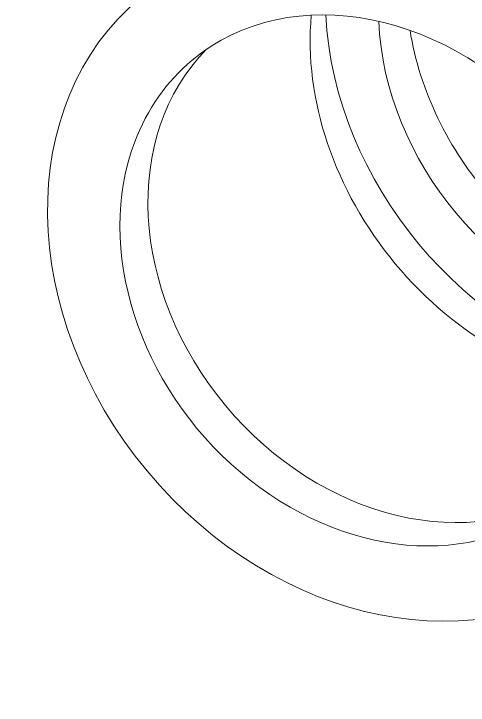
# Model space of a CAD drawing. Header units: metres. Extents: x 2999 to 3109, y 1752 to 1796.
# Drawn here: x 3008.42113 to 3008.43066, y 1761.35603 to 1761.3705 of the extents above; entities that cross this region are included whole.
import ezdxf

# ---------------------------------------------------------------- set-up
doc = ezdxf.new("R2010")
doc.units = ezdxf.units.M
doc.layers.add('PAREDES', color=7, linetype='Continuous')

msp = doc.modelspace()

# ---------------------------------------------------------------- linework, layer by layer
at = {"layer": 'PAREDES', "color": 253, "lineweight": 0}
for centre, radius, start, end in [((3009.676827079062, 1762.285709528957), 1.466147559632665, 210.8146830557488, 229.0535089544584), ((2890.800908319564, 1662.770187747473), 153.508512631862, 39.95148548770695, 40.01526449184303), ((2900.617963891043, 1670.98857066539), 140.7010131401963, 39.9529715888732, 40.02233896083693)]:
    msp.add_arc(centre, radius, start, end, dxfattribs=at)
for centre, major_axis, ratio, start_param, end_param in [((3008.434129458193, 1761.369433604007), (0.004929453914058771, -0.005915065025470412), 0.8089340707589203, 0.07397518306970596, 3.061085939407349), ((3008.434129458193, 1761.369433604007), (0.005025472991637615, -0.006030334384156242), 0.8089340818482185, 6.283098220825195, 9.424691200256348), ((3008.432322980199, 1761.367928173281), (0.004929453914058771, -0.005915065025470412), 0.8089340707589203, 0.9991498589515686, 2.83446192741394), ((3008.430968141294, 1761.366799076837), (0.004929453914058771, -0.005915065025470412), 0.8089340707589203, 0.9991498589515686, 2.83446192741394), ((3008.429613282799, 1761.365670003793), (0.004929453914058771, -0.005915065025470412), 0.8089340707589203, 0.9991498589515686, 3.102003335952759), ((3008.428709969791, 1761.364917186673), (0.004929453914058771, -0.005915065025470412), 0.8089340707589203, 0.9991498589515686, 3.14150857925415), ((3008.428709969791, 1761.364917186673), (0.003841165851867509, -0.004609163628987802), 0.8089340527852378, 6.283065795898438, 9.424657821655273), ((3008.428709969791, 1761.364917186673), (0.004929453914058771, -0.005915065025470412), 0.8089340707589203, 3.14150857925415, 6.283101081848145), ((3008.433226219196, 1761.368680888644), (0.00422110452256942, -0.00506510831228457), 0.8089340630444736, 3.822004795074463, 5.602661609649658), ((3008.434129458193, 1761.369433604007), (0.004641381437699386, -0.005569428905610775), 0.8089340473043507, 3.963488340377808, 5.461318016052246), ((3008.434129458193, 1761.369433604007), (0.003841165851867509, -0.004609163628987802), 0.8089340527852378, 3.955039501190186, 5.469627857208252), ((3008.43471658422, 1761.369922882324), (-0.003841165851867509, 0.004609163628987802), 0.8089340527852378, 0.9364060759544373, 1.607353448867798), ((3008.429297169829, 1761.365406566747), (-0.003841165851867509, 0.004609163628987802), 0.8089340527852378, 0.07875405997037888, 3.062925577163696), ((3008.428709969791, 1761.364917186673), (0.003841165851867509, -0.004609163628987802), 0.8089340527852378, 3.141473054885864, 3.5699462890625), ((3008.428709969791, 1761.364917186673), (0.003841165851867509, -0.004609163628987802), 0.8089340527852378, 3.5699462890625, 6.283065795898438)]:
    msp.add_ellipse(centre, major_axis=major_axis, ratio=ratio, start_param=start_param, end_param=end_param, dxfattribs=at)

doc.saveas('drawing.dxf')
